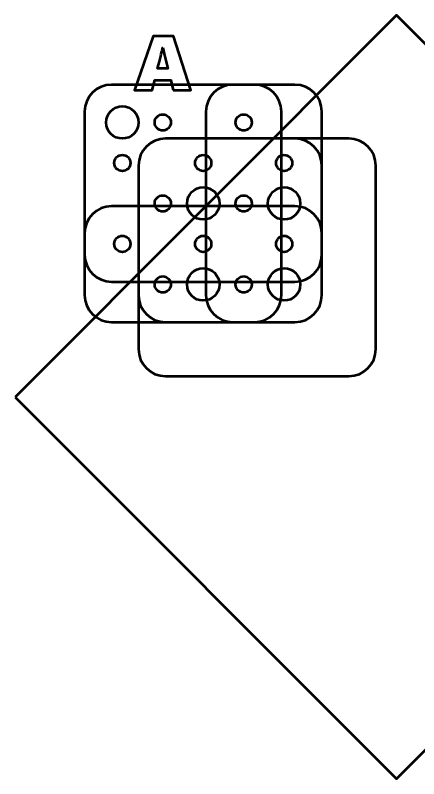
# Model space of a CAD drawing. Header units: centimetres. Extents: x -21.6 to 21.6, y -13.7 to 21.9.
# Drawn here: x -3.49 to 4, y -13.66 to 0.49 of the extents above; entities that cross this region are included whole.
import ezdxf

# ---------------------------------------------------------------- set-up
doc = ezdxf.new("R2010")
doc.units = ezdxf.units.CM
doc.header["$MEASUREMENT"] = 0
doc.layers.add('Layer 1', color=7, linetype='Continuous')

msp = doc.modelspace()

# ---------------------------------------------------------------- linework, layer by layer
at = {"layer": 'Layer 1', "lineweight": 53}
for centre, major_axis in [((-1.49999, -1.50001), (0, 0.30001)), ((-0.75, -1.5), (0, 0.15)), ((0.75, -1.5), (0, 0.15)), ((-1.5, -2.25), (0, 0.15)), ((0, -2.25), (0, 0.15)), ((1.5, -2.25), (0, 0.15)), ((0.00001, -3.00001), (0, 0.30001)), ((1.50001, -3.00001), (0, 0.30001)), ((-0.75, -3), (0, 0.15)), ((0.75, -3), (0, 0.15)), ((-1.5, -3.75), (0, 0.15)), ((0, -3.75), (0, 0.15)), ((1.5, -3.75), (0, 0.15)), ((0.00001, -4.50001), (0, 0.30001)), ((1.50001, -4.50001), (0, 0.30001)), ((-0.75, -4.5), (0, 0.15)), ((0.75, -4.5), (0, 0.15))]:
    msp.add_ellipse(centre, major_axis=major_axis, ratio=1, dxfattribs=at)
for points, knots in [([(-3.48554, -6.58553), (-3.48554, -6.58553), (3.58553, 0.48554), (3.58553, 0.48554), (3.58553, 0.48554), (3.58553, 0.48554), (10.6566, -6.58553), (10.6566, -6.58553), (10.6566, -6.58553), (10.6566, -6.58553), (3.58553, -13.6566), (3.58553, -13.6566), (3.58553, -13.6566), (3.58553, -13.6566), (-3.48554, -6.58553), (-3.48554, -6.58553)], [0, 0, 0, 0, 0.2, 0.2, 0.2, 0.2, 0.4, 0.4, 0.4, 0.4, 0.6, 0.6, 0.6, 0.6, 1, 1, 1, 1]), ([(-0.55572, -0.9), (-0.55572, -0.9), (-0.59977, -0.71572), (-0.59977, -0.71572), (-0.59977, -0.71572), (-0.59977, -0.71572), (-0.89834, -0.71572), (-0.89834, -0.71572), (-0.89834, -0.71572), (-0.89834, -0.71572), (-0.94572, -0.9), (-0.94572, -0.9), (-0.94572, -0.9), (-0.94572, -0.9), (-1.27143, -0.9), (-1.27143, -0.9), (-1.27143, -0.9), (-1.27143, -0.9), (-0.92691, 0.09999), (-0.92691, 0.09999), (-0.92691, 0.09999), (-0.92691, 0.09999), (-0.55286, 0.09999), (-0.55286, 0.09999), (-0.55286, 0.09999), (-0.55286, 0.09999), (-0.22858, -0.9), (-0.22858, -0.9), (-0.22858, -0.9), (-0.22858, -0.9), (-0.55572, -0.9), (-0.55572, -0.9)], [0, 0, 0, 0, 0.11111111, 0.11111111, 0.11111111, 0.11111111, 0.22222222, 0.22222222, 0.22222222, 0.22222222, 0.33333333, 0.33333333, 0.33333333, 0.33333333, 0.44444444, 0.44444444, 0.44444444, 0.44444444, 0.55555556, 0.55555556, 0.55555556, 0.55555556, 0.66666667, 0.66666667, 0.66666667, 0.66666667, 0.77777778, 0.77777778, 0.77777778, 0.77777778, 1, 1, 1, 1]), ([(-0.74596, -0.11715), (-0.74596, -0.11715), (-0.75286, -0.11715), (-0.75286, -0.11715), (-0.75286, -0.11715), (-0.75382, -0.12834), (-0.75691, -0.14667), (-0.76262, -0.17215), (-0.76262, -0.17215), (-0.7681, -0.19786), (-0.79643, -0.30762), (-0.84715, -0.50143), (-0.84715, -0.50143), (-0.84715, -0.50143), (-0.65572, -0.50143), (-0.65572, -0.50143), (-0.65572, -0.50143), (-0.65572, -0.50143), (-0.72548, -0.22953), (-0.72548, -0.22953), (-0.72548, -0.22953), (-0.73524, -0.18953), (-0.74215, -0.15191), (-0.74596, -0.11715)], [0, 0, 0, 0, 0.14285714, 0.14285714, 0.14285714, 0.14285714, 0.28571429, 0.28571429, 0.28571429, 0.28571429, 0.42857143, 0.42857143, 0.42857143, 0.42857143, 0.57142857, 0.57142857, 0.57142857, 0.57142857, 0.71428571, 0.71428571, 0.71428571, 0.71428571, 1, 1, 1, 1]), ([(-2.2, -4.7), (-2.2, -4.7), (-2.2, -1.3), (-2.2, -1.3), (-2.2, -1.3), (-2.2, -1.02386), (-1.97614, -0.8), (-1.7, -0.8), (-1.7, -0.8), (-1.7, -0.8), (1.7, -0.8), (1.7, -0.8), (1.7, -0.8), (1.97614, -0.8), (2.2, -1.02386), (2.2, -1.3), (2.2, -1.3), (2.2, -1.3), (2.2, -4.7), (2.2, -4.7), (2.2, -4.7), (2.2, -4.97614), (1.97614, -5.2), (1.7, -5.2), (1.7, -5.2), (1.7, -5.2), (-1.7, -5.2), (-1.7, -5.2), (-1.7, -5.2), (-1.97614, -5.2), (-2.2, -4.97614), (-2.2, -4.7)], [0, 0, 0, 0, 0.11111111, 0.11111111, 0.11111111, 0.11111111, 0.22222222, 0.22222222, 0.22222222, 0.22222222, 0.33333333, 0.33333333, 0.33333333, 0.33333333, 0.44444444, 0.44444444, 0.44444444, 0.44444444, 0.55555556, 0.55555556, 0.55555556, 0.55555556, 0.66666667, 0.66666667, 0.66666667, 0.66666667, 0.77777778, 0.77777778, 0.77777778, 0.77777778, 1, 1, 1, 1]), ([(-1.2, -5.7), (-1.2, -5.7), (-1.2, -2.3), (-1.2, -2.3), (-1.2, -2.3), (-1.2, -2.02386), (-0.97614, -1.8), (-0.7, -1.8), (-0.7, -1.8), (-0.7, -1.8), (2.7, -1.8), (2.7, -1.8), (2.7, -1.8), (2.97614, -1.8), (3.2, -2.02386), (3.2, -2.3), (3.2, -2.3), (3.2, -2.3), (3.2, -5.7), (3.2, -5.7), (3.2, -5.7), (3.2, -5.97614), (2.97614, -6.2), (2.7, -6.2), (2.7, -6.2), (2.7, -6.2), (-0.7, -6.2), (-0.7, -6.2), (-0.7, -6.2), (-0.97614, -6.2), (-1.2, -5.97614), (-1.2, -5.7)], [0, 0, 0, 0, 0.11111111, 0.11111111, 0.11111111, 0.11111111, 0.22222222, 0.22222222, 0.22222222, 0.22222222, 0.33333333, 0.33333333, 0.33333333, 0.33333333, 0.44444444, 0.44444444, 0.44444444, 0.44444444, 0.55555556, 0.55555556, 0.55555556, 0.55555556, 0.66666667, 0.66666667, 0.66666667, 0.66666667, 0.77777778, 0.77777778, 0.77777778, 0.77777778, 1, 1, 1, 1]), ([(-1.2, -4.7), (-1.2, -4.7), (-1.2, -2.3), (-1.2, -2.3), (-1.2, -2.3), (-1.2, -2.02386), (-0.97614, -1.8), (-0.7, -1.8), (-0.7, -1.8), (-0.7, -1.8), (1.7, -1.8), (1.7, -1.8), (1.7, -1.8), (1.97614, -1.8), (2.2, -2.02386), (2.2, -2.3), (2.2, -2.3), (2.2, -2.3), (2.2, -4.7), (2.2, -4.7), (2.2, -4.7), (2.2, -4.97614), (1.97614, -5.2), (1.7, -5.2), (1.7, -5.2), (1.7, -5.2), (-0.7, -5.2), (-0.7, -5.2), (-0.7, -5.2), (-0.97614, -5.2), (-1.2, -4.97614), (-1.2, -4.7)], [0, 0, 0, 0, 0.11111111, 0.11111111, 0.11111111, 0.11111111, 0.22222222, 0.22222222, 0.22222222, 0.22222222, 0.33333333, 0.33333333, 0.33333333, 0.33333333, 0.44444444, 0.44444444, 0.44444444, 0.44444444, 0.55555556, 0.55555556, 0.55555556, 0.55555556, 0.66666667, 0.66666667, 0.66666667, 0.66666667, 0.77777778, 0.77777778, 0.77777778, 0.77777778, 1, 1, 1, 1])]:
    msp.add_open_spline(points, degree=3, knots=knots, dxfattribs=at)
at = {"layer": 'Layer 1', "color": 4, "lineweight": 53}
for points in [[(0.05, -4.7), (0.05, -4.7), (0.05, -1.3), (0.05, -1.3), (0.05, -1.3), (0.05, -1.02386), (0.27386, -0.8), (0.55, -0.8), (0.55, -0.8), (0.55, -0.8), (0.95, -0.8), (0.95, -0.8), (0.95, -0.8), (1.22614, -0.8), (1.45, -1.02386), (1.45, -1.3), (1.45, -1.3), (1.45, -1.3), (1.45, -4.7), (1.45, -4.7), (1.45, -4.7), (1.45, -4.97614), (1.22614, -5.2), (0.95, -5.2), (0.95, -5.2), (0.95, -5.2), (0.55, -5.2), (0.55, -5.2), (0.55, -5.2), (0.27386, -5.2), (0.05, -4.97614), (0.05, -4.7)], [(1.7, -4.45), (1.7, -4.45), (-1.7, -4.45), (-1.7, -4.45), (-1.7, -4.45), (-1.97614, -4.45), (-2.2, -4.22614), (-2.2, -3.95), (-2.2, -3.95), (-2.2, -3.95), (-2.2, -3.55), (-2.2, -3.55), (-2.2, -3.55), (-2.2, -3.27386), (-1.97614, -3.05), (-1.7, -3.05), (-1.7, -3.05), (-1.7, -3.05), (1.7, -3.05), (1.7, -3.05), (1.7, -3.05), (1.97614, -3.05), (2.2, -3.27386), (2.2, -3.55), (2.2, -3.55), (2.2, -3.55), (2.2, -3.95), (2.2, -3.95), (2.2, -3.95), (2.2, -4.22614), (1.97614, -4.45), (1.7, -4.45)]]:
    msp.add_open_spline(points, degree=3, knots=[0, 0, 0, 0, 0.11111111, 0.11111111, 0.11111111, 0.11111111, 0.22222222, 0.22222222, 0.22222222, 0.22222222, 0.33333333, 0.33333333, 0.33333333, 0.33333333, 0.44444444, 0.44444444, 0.44444444, 0.44444444, 0.55555556, 0.55555556, 0.55555556, 0.55555556, 0.66666667, 0.66666667, 0.66666667, 0.66666667, 0.77777778, 0.77777778, 0.77777778, 0.77777778, 1, 1, 1, 1], dxfattribs=at)

doc.saveas('drawing.dxf')
